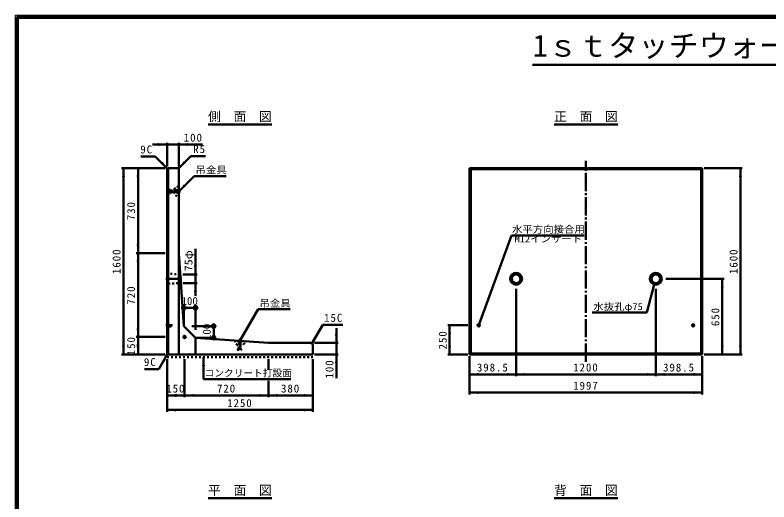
# Model space of a CAD drawing. Units: millimetres, scale not verified. Extents: x 100 to 4105, y 100 to 2870.
# Drawn here: x 100 to 2171, y 1531 to 2870 of the extents above; entities that cross this region are included whole.
import ezdxf
from ezdxf.enums import TextEntityAlignment as Align

# ---------------------------------------------------------------- set-up
doc = ezdxf.new("R2010")
doc.units = ezdxf.units.MM
doc.header["$LTSCALE"] = 5
doc.linetypes.add('USER2', pattern=[13.4, 10, -1.2, 1, -1.2])
doc.linetypes.add('USER3', pattern=[2.2, 1, -1.2])
doc.layers.add('V-nasSTD', color=7, linetype='Continuous', lineweight=50)
doc.styles.add('ＭＳ ゴシック', font='')
doc.styles.get('ＭＳ ゴシック').set_extended_font_data('MS Gothic')

msp = doc.modelspace()

# ---------------------------------------------------------------- hatches: boundary and pattern name
at = {"layer": 'V-nasSTD'}
for points in [[(493.779, 2514.051), (493.779, 2510.051), (517.779, 2514.051), (493.779, 2518.051)], [(573.779, 2514.051), (573.779, 2510.051), (549.779, 2514.051), (573.779, 2518.051)], [(502.249, 2464.582), (505.077, 2467.41), (519.219, 2447.611), (499.42, 2461.753)], [(566.281, 2465.553), (569.11, 2462.725), (549.311, 2448.583), (563.453, 2468.382)], [(397.779, 2425.051), (393.779, 2425.051), (397.779, 2449.051), (401.779, 2425.051)], [(437.779, 2425.051), (433.779, 2425.051), (437.779, 2449.051), (441.779, 2425.051)], [(2093.019, 2425.051), (2089.019, 2425.051), (2093.019, 2449.051), (2097.019, 2425.051)], [(566.75, 2402.022), (569.578, 2399.193), (549.779, 2385.051), (563.921, 2404.85)], [(437.779, 2239.451), (441.779, 2239.451), (437.779, 2215.451), (433.779, 2239.451)], [(437.779, 2191.451), (433.779, 2191.451), (437.779, 2215.451), (441.779, 2191.451)], [(595.502, 2181.051), (591.502, 2181.051), (595.502, 2157.051), (599.502, 2181.051)], [(2043.019, 2121.051), (2039.019, 2121.051), (2043.019, 2145.051), (2047.019, 2121.051)], [(595.502, 2109.051), (599.502, 2109.051), (595.502, 2133.051), (591.502, 2109.051)], [(1850.022, 2105.951), (1846.159, 2106.986), (1856.234, 2129.133), (1853.886, 2104.915)], [(1383.188, 2042.46), (1386.946, 2041.092), (1374.979, 2019.908), (1379.429, 2043.829)], [(1293.979, 1993.051), (1297.979, 1993.051), (1293.979, 2017.051), (1289.979, 1993.051)], [(437.779, 2009.051), (441.779, 2009.051), (437.779, 1985.051), (433.779, 2009.051)], [(730.001, 1995.265), (733.465, 1993.265), (718.001, 1974.48), (726.537, 1997.265)], [(927.379, 1987.436), (930.843, 1985.436), (915.379, 1966.651), (923.915, 1989.436)], [(982.779, 1993.051), (978.779, 1993.051), (982.779, 1969.051), (986.779, 1993.051)], [(437.779, 1961.051), (433.779, 1961.051), (437.779, 1985.051), (441.779, 1961.051)], [(397.779, 1961.051), (401.779, 1961.051), (397.779, 1937.051), (393.779, 1961.051)], [(437.779, 1961.051), (441.779, 1961.051), (437.779, 1937.051), (433.779, 1961.051)], [(1293.979, 1961.051), (1289.979, 1961.051), (1293.979, 1937.051), (1297.979, 1961.051)], [(2043.019, 1961.051), (2047.019, 1961.051), (2043.019, 1937.051), (2039.019, 1961.051)], [(2093.019, 1961.051), (2097.019, 1961.051), (2093.019, 1937.051), (2089.019, 1961.051)], [(507.219, 1917.707), (503.755, 1919.707), (519.219, 1938.491), (510.683, 1915.707)], [(617.779, 1905.211), (613.779, 1905.211), (617.779, 1929.211), (621.779, 1905.211)], [(982.779, 1913.051), (978.779, 1913.051), (982.779, 1937.051), (986.779, 1913.051)], [(1372.979, 1882.051), (1372.979, 1878.051), (1348.979, 1882.051), (1372.979, 1886.051)], [(1452.499, 1882.051), (1452.499, 1886.051), (1476.499, 1882.051), (1452.499, 1878.051)], [(1500.499, 1882.051), (1500.499, 1878.051), (1476.499, 1882.051), (1500.499, 1886.051)], [(1836.499, 1882.051), (1836.499, 1886.051), (1860.499, 1882.051), (1836.499, 1878.051)], [(1884.499, 1882.051), (1884.499, 1878.051), (1860.499, 1882.051), (1884.499, 1886.051)], [(1964.019, 1882.051), (1964.019, 1886.051), (1988.019, 1882.051), (1964.019, 1878.051)], [(541.779, 1824.211), (541.779, 1820.211), (517.779, 1824.211), (541.779, 1828.211)], [(541.779, 1824.211), (541.779, 1828.211), (565.779, 1824.211), (541.779, 1820.211)], [(589.779, 1824.211), (589.779, 1820.211), (565.779, 1824.211), (589.779, 1828.211)], [(772.179, 1824.211), (772.179, 1828.211), (796.179, 1824.211), (772.179, 1820.211)], [(820.179, 1824.211), (820.179, 1820.211), (796.179, 1824.211), (820.179, 1828.211)], [(893.779, 1824.211), (893.779, 1828.211), (917.779, 1824.211), (893.779, 1820.211)], [(1372.979, 1832.051), (1372.979, 1828.051), (1348.979, 1832.051), (1372.979, 1836.051)], [(1964.019, 1832.051), (1964.019, 1836.051), (1988.019, 1832.051), (1964.019, 1828.051)], [(541.779, 1784.211), (541.779, 1780.211), (517.779, 1784.211), (541.779, 1788.211)], [(893.779, 1784.211), (893.779, 1788.211), (917.779, 1784.211), (893.779, 1780.211)]]:
    msp.add_hatch(color=256, dxfattribs=at).paths.add_polyline_path(points)

# ---------------------------------------------------------------- linework, layer by layer
at = {"layer": 'V-nasSTD', "lineweight": 100}
for p, q in [((105, 2865), (105, 105)), ((4100, 2865), (105, 2865))]:
    msp.add_line(p, q, dxfattribs=at)
at = {"layer": 'V-nasSTD'}
for p, q in [((1521.892, 2733.465), (2683.108, 2733.465)), ((630.279, 2569.051), (805.279, 2569.051)), ((1580.999, 2569.051), (1755.999, 2569.051)), ((517.779, 2514.051), (477.779, 2514.051)), ((517.779, 2519.051), (517.779, 2454.051)), ((549.779, 2514.051), (517.779, 2514.051)), ((549.779, 2519.051), (549.779, 2454.051)), ((549.779, 2514.051), (614.779, 2514.051)), ((485.278, 2481.552), (445.278, 2481.552)), ((519.219, 2447.611), (485.278, 2481.552)), ((549.311, 2448.583), (583.252, 2482.524)), ((583.252, 2482.524), (623.252, 2482.524)), ((512.779, 2449.051), (392.779, 2449.051)), ((397.779, 2449.051), (397.779, 1937.051)), ((437.779, 2449.051), (437.779, 2215.451)), ((520.659, 2449.051), (517.779, 2446.171)), ((517.779, 2446.171), (517.779, 1939.931)), ((548.179, 2449.051), (520.659, 2449.051)), ((520.659, 2449.051), (520.659, 1937.051)), ((549.779, 2447.451), (549.779, 1937.051)), ((1348.979, 2449.051), (1348.979, 1937.051)), ((1988.019, 2449.051), (1348.979, 2449.051)), ((1348.979, 2449.051), (1351.859, 2446.171)), ((1351.859, 2446.171), (1351.859, 1939.931)), ((1985.139, 2446.171), (1351.859, 2446.171)), ((1985.139, 2446.171), (1988.019, 2449.051)), ((1985.139, 1939.931), (1985.139, 2446.171)), ((1988.019, 1937.051), (1988.019, 2449.051)), ((2098.019, 2449.051), (1993.019, 2449.051)), ((2093.019, 2449.051), (2093.019, 1937.051)), ((549.779, 2385.051), (592.206, 2427.478)), ((592.206, 2427.478), (680.206, 2427.478)), ((1463.904, 2264.228), (1374.979, 2019.908)), ((1463.904, 2264.228), (1663.904, 2264.228)), ((595.502, 2227.051), (595.502, 2157.051)), ((512.779, 2215.451), (432.779, 2215.451)), ((437.779, 2215.451), (437.779, 1985.051)), ((549.779, 2215.451), (563.701, 2014.973)), ((600.502, 2157.051), (560.502, 2157.051)), ((595.502, 2157.051), (595.502, 2133.051)), ((1888.019, 2145.051), (2048.019, 2145.051)), ((2043.019, 2145.051), (2043.019, 1937.051)), ((600.502, 2133.051), (560.502, 2133.051)), ((595.502, 2133.051), (595.502, 2098.051)), ((1476.499, 2117.051), (1476.499, 1877.051)), ((1835.528, 2051.859), (1856.234, 2129.133)), ((1860.499, 2117.051), (1860.499, 1877.051)), ((563.701, 2014.973), (563.701, 2071.973)), ((595.701, 2004.573), (595.701, 2071.973)), ((556.701, 2064.973), (602.701, 2064.973)), ((718.001, 1974.48), (768.001, 2061.083)), ((768.001, 2061.083), (856.001, 2061.083)), ((1685.528, 2051.859), (1835.528, 2051.859)), ((563.701, 2014.973), (595.701, 1982.973)), ((585.301, 2014.973), (652.701, 2014.973)), ((645.701, 2021.973), (645.701, 1975.973)), ((915.379, 1966.651), (945.379, 2018.613)), ((945.379, 2018.613), (1000.379, 2018.613)), ((1288.979, 2017.051), (1343.979, 2017.051)), ((1293.979, 2017.051), (1293.979, 1937.051)), ((982.779, 1969.051), (982.779, 2009.051)), ((512.779, 1985.051), (432.779, 1985.051)), ((437.779, 1985.051), (437.779, 1937.051)), ((595.701, 1982.973), (652.701, 1982.973)), ((595.701, 1937.051), (595.701, 1982.973)), ((595.701, 1982.973), (796.179, 1969.051)), ((796.179, 1969.051), (912.979, 1969.051)), ((912.979, 1969.051), (917.779, 1964.251)), ((987.779, 1969.051), (922.779, 1969.051)), ((982.779, 1937.051), (982.779, 1969.051)), ((917.779, 1937.051), (917.779, 1964.251)), ((512.779, 1937.051), (392.779, 1937.051)), ((519.219, 1938.491), (495.219, 1896.922)), ((517.779, 1939.931), (520.659, 1937.051)), ((520.659, 1937.051), (917.779, 1937.051)), ((617.779, 1869.211), (617.779, 1929.211)), ((987.779, 1937.051), (922.779, 1937.051)), ((982.779, 1937.051), (982.779, 1872.051)), ((1288.979, 1937.051), (1343.979, 1937.051)), ((1351.859, 1939.931), (1348.979, 1937.051)), ((1348.979, 1937.051), (1988.019, 1937.051)), ((1348.979, 1932.051), (1348.979, 1827.051)), ((1351.859, 1939.931), (1985.139, 1939.931)), ((1985.139, 1939.931), (1988.019, 1937.051)), ((1988.019, 1932.051), (1988.019, 1827.051)), ((2098.019, 1937.051), (1993.019, 1937.051)), ((517.779, 1779.211), (517.779, 1924.211)), ((565.779, 1819.211), (565.779, 1924.211)), ((796.179, 1896.211), (796.179, 1924.211)), ((917.779, 1779.211), (917.779, 1924.211)), ((495.219, 1896.922), (455.219, 1896.922)), ((617.779, 1869.211), (857.779, 1869.211)), ((796.179, 1819.211), (796.179, 1864.211)), ((1348.979, 1882.051), (1476.499, 1882.051)), ((1476.499, 1882.051), (1860.499, 1882.051)), ((1860.499, 1882.051), (1988.019, 1882.051)), ((565.779, 1824.211), (517.779, 1824.211)), ((796.179, 1824.211), (565.779, 1824.211)), ((917.779, 1824.211), (796.179, 1824.211)), ((1348.979, 1832.051), (1988.019, 1832.051)), ((917.779, 1784.211), (517.779, 1784.211)), ((630.279, 1541.451), (805.279, 1541.451)), ((1580.999, 1541.451), (1755.999, 1541.451))]:
    msp.add_line(p, q, dxfattribs=at)
at = {"layer": 'V-nasSTD', "linetype": 'USER2'}
for p, q in [((1668.499, 1917.051), (1668.499, 2469.051)), ((554.779, 2385.051), (529.779, 2385.051)), ((535.379, 2385.051), (552.979, 2385.051)), ((557.779, 2145.051), (514.579, 2145.051)), ((532.179, 2017.051), (514.579, 2017.051)), ((1369.139, 2017.051), (1378.739, 2017.051)), ((1373.939, 2012.251), (1373.939, 2021.851)), ((1958.259, 2017.051), (1967.859, 2017.051)), ((1963.059, 2012.251), (1963.059, 2021.851)), ((718.347, 1979.468), (716.615, 1954.528))]:
    msp.add_line(p, q, dxfattribs=at)
at = {"layer": 'V-nasSTD', "linetype": 'USER3'}
for p, q in [((524.819, 2390.651), (524.819, 2379.451)), ((525.779, 2390.651), (524.819, 2390.651)), ((525.779, 2390.651), (527.379, 2387.291)), ((525.779, 2390.651), (525.779, 2379.451)), ((527.379, 2382.811), (525.779, 2379.451)), ((543.379, 2387.291), (527.379, 2387.291)), ((527.379, 2387.291), (527.379, 2382.811)), ((543.379, 2382.811), (527.379, 2382.811)), ((538.579, 2381.851), (538.579, 2388.251)), ((538.579, 2388.251), (549.779, 2388.251)), ((544.339, 2389.051), (543.379, 2387.291)), ((543.379, 2387.291), (543.379, 2382.811)), ((543.379, 2382.811), (544.339, 2381.051)), ((546.579, 2389.051), (544.339, 2389.051)), ((544.339, 2389.051), (544.339, 2381.051)), ((546.579, 2389.051), (546.579, 2381.051)), ((525.779, 2379.451), (524.819, 2379.451)), ((549.779, 2381.851), (538.579, 2381.851)), ((546.579, 2381.051), (544.339, 2381.051)), ((517.779, 2161.531), (517.779, 2128.571)), ((520.979, 2158.651), (517.779, 2161.531)), ((553.835, 2157.051), (520.979, 2158.651)), ((520.979, 2131.451), (520.979, 2158.651)), ((520.979, 2131.451), (517.779, 2128.571)), ((520.979, 2131.451), (555.502, 2133.051)), ((517.779, 2020.251), (528.979, 2020.251)), ((528.979, 2013.851), (517.779, 2013.851)), ((528.979, 2013.851), (528.979, 2020.251)), ((713.789, 1971.565), (713.634, 1969.33)), ((713.634, 1969.33), (715.323, 1968.251)), ((713.634, 1969.33), (721.615, 1968.776)), ((713.789, 1971.565), (721.77, 1971.011)), ((715.323, 1968.251), (714.215, 1952.289)), ((715.323, 1968.251), (719.792, 1967.94)), ((719.792, 1967.94), (718.684, 1951.979)), ((719.792, 1967.94), (721.615, 1968.776)), ((721.77, 1971.011), (721.615, 1968.776)), ((710.752, 1950.926), (710.685, 1949.968)), ((710.685, 1949.968), (721.858, 1949.192)), ((710.752, 1950.926), (714.215, 1952.289)), ((710.752, 1950.926), (721.925, 1950.15)), ((714.215, 1952.289), (718.684, 1951.979)), ((718.684, 1951.979), (721.925, 1950.15)), ((721.925, 1950.15), (721.858, 1949.192)), ((517.779, 1929.211), (917.779, 1929.211))]:
    msp.add_line(p, q, dxfattribs=at)
at = {"layer": 'V-nasSTD', "lineweight": 13}
msp.add_lwpolyline([(100, 100), (100, 2870), (4105, 2870), (4105, 100)], close=True, dxfattribs=at)
at = {"layer": 'V-nasSTD'}
for centre, radius in [((1476.499, 2145.051), 16.48), ((1476.499, 2145.051), 13.6), ((1476.499, 2145.051), 12), ((1860.499, 2145.051), 16.48), ((1860.499, 2145.051), 13.6), ((1860.499, 2145.051), 12), ((563.701, 2064.973), 5), ((595.701, 2064.973), 5), ((645.701, 2014.973), 5), ((1373.939, 2017.051), 3.04), ((1373.939, 2017.051), 1.92), ((1373.939, 2017.051), 1.6), ((1963.059, 2017.051), 3.04), ((1963.059, 2017.051), 1.92), ((1963.059, 2017.051), 1.6), ((565.779, 1985.051), 3.2), ((645.701, 1982.973), 5)]:
    msp.add_circle(centre, radius, dxfattribs=at)
msp.add_arc((548.179, 2447.451), 1.6, 0, 90, dxfattribs=at)
at = {"layer": 'V-nasSTD', "linetype": 'USER3'}
for centre, start, end in [((549.779, 2385.051), 90, 270), ((718.001, 1974.48), 176.0275, 356.0275)]:
    msp.add_arc(centre, 13.76, start, end, dxfattribs=at)

# ---------------------------------------------------------------- texts
at = {"layer": 'V-nasSTD', "style": 'ＭＳ ゴシック'}
for s, height, p in [('1ｓｔタッチウォール  Ｈ=1600', 60.81, (2102.5, 2816.409)), ('側\u3000面\u3000図', 25.66, (717.779, 2604.051)), ('正\u3000面\u3000図', 25.66, (1668.499, 2604.051)), ('100', 21.99, (579.701, 2094.973)), ('コンクリート打設面', 19.06, (740.808, 1895.211)), ('平\u3000面\u3000図', 25.66, (717.779, 1576.451)), ('背\u3000面\u3000図', 25.66, (1668.499, 1576.451))]:
    msp.add_text(s, height=height, dxfattribs=at).set_placement(p, align=Align.TOP_CENTER)
at = {"layer": 'V-nasSTD', "style": 'ＭＳ ゴシック', "width": 1.1}
for s, p in [('吊金具', (638.706, 2453.478)), ('水平方向接合用', (1565.404, 2290.228)), ('M12インサート', (1565.404, 2264.228)), ('吊金具', (814.501, 2087.083)), ('水抜孔φ75', (1756.778, 2077.859))]:
    msp.add_text(s, height=19.06, dxfattribs=at).set_placement(p, align=Align.TOP_CENTER)
msp.add_text('75φ', height=21.99, rotation=90, dxfattribs=at).set_placement((565.502, 2194.551), align=Align.TOP_CENTER)
at = {"layer": 'V-nasSTD', "style": 'ＭＳ ゴシック'}
msp.add_text('100', height=21.99, rotation=90, dxfattribs=at).set_placement((615.701, 1998.973), align=Align.TOP_CENTER)
at = {"layer": 'V-nasSTD', "char_height": 21.99, "attachment_point": 2, "style": 'ＭＳ ゴシック'}
for s, insert in [('\\T1.17;100', (589.779, 2544.051)), ('\\T1.17;9C', (461.528, 2511.552)), ('\\T1.17;R5', (607.002, 2512.524)), ('\\T1.17;15C', (975.379, 2048.613)), ('\\T1.17;9C', (471.469, 1926.922)), ('\\T1.17;398.5', (1412.739, 1912.051)), ('\\T1.17;1200', (1668.499, 1912.051)), ('\\T1.17;398.5', (1924.259, 1912.051)), ('\\T1.17;150', (541.779, 1854.211)), ('\\T1.17;720', (680.979, 1854.211)), ('\\T1.17;380', (856.979, 1854.211)), ('\\T1.17;1997', (1668.499, 1862.051)), ('\\T1.17;1250', (717.779, 1814.211))]:
    msp.add_mtext(s, dxfattribs=dict(at, insert=insert))
at = {"layer": 'V-nasSTD', "char_height": 21.99, "attachment_point": 2, "rotation": 90, "style": 'ＭＳ ゴシック'}
for s, insert in [('\\T1.17;730', (407.779, 2332.251)), ('\\T1.17;1600', (367.779, 2193.051)), ('\\T1.17;1600', (2063.019, 2193.051)), ('\\T1.17;720', (407.779, 2100.251)), ('\\T1.17;650', (2013.019, 2041.051)), ('\\T1.17;250', (1263.979, 1977.051)), ('\\T1.17;150', (407.779, 1961.051)), ('\\T1.17;100', (952.779, 1897.051))]:
    msp.add_mtext(s, dxfattribs=dict(at, insert=insert))

doc.saveas('drawing.dxf')
